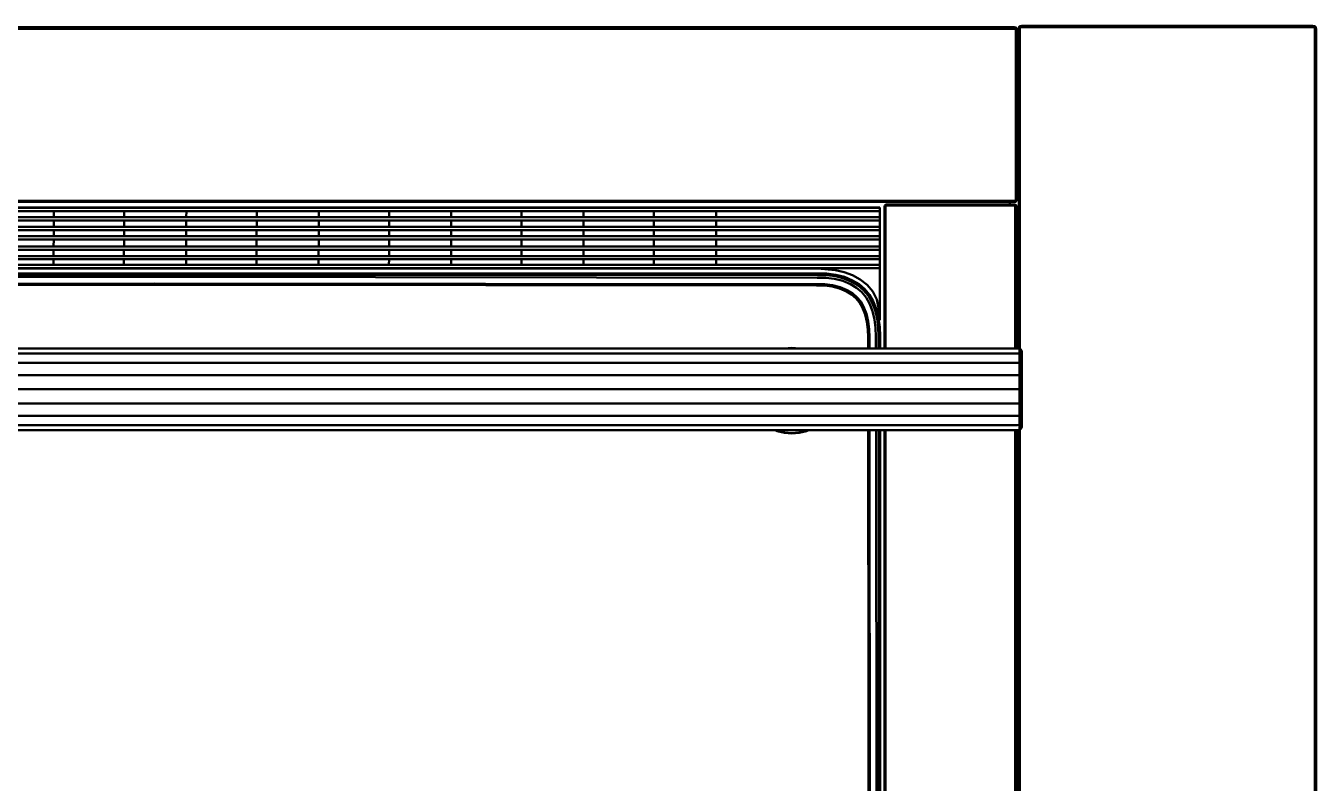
# Model space of a CAD drawing. Header units: millimetres. Extents: x 60499 to 556746, y 248297 to 497145.
# Drawn here: x 171150 to 199703, y 344409 to 361165 of the extents above; entities that cross this region are included whole.
import ezdxf

# ---------------------------------------------------------------- set-up
doc = ezdxf.new("R2010")
doc.units = ezdxf.units.MM
doc.layers.add('Visible (ANSI)', color=7, linetype='Continuous', lineweight=50)

msp = doc.modelspace()

# ---------------------------------------------------------------- linework, layer by layer
at = {"layer": 'Visible (ANSI)'}
for p, q in [((193058, 361124), (193058, 361117)), ((193058, 361095), (193058, 361117)), ((193058, 361117), (193082, 361095)), ((193058, 361095), (193082, 361082)), ((193082, 361100), (193082, 361095)), ((193082, 361082), (193082, 361095)), ((193129, 361132), (193122, 361132)), ((193129, 361132), (193151, 361157)), ((193129, 361132), (193151, 361132)), ((193151, 361157), (193146, 361157)), ((193151, 361132), (193164, 361157)), ((193164, 361157), (193151, 361157)), ((199670, 361157), (199670, 361149)), ((199694, 361128), (199670, 361149)), ((199670, 361149), (199670, 361128)), ((199694, 361114), (199670, 361128)), ((199694, 361132), (199694, 361128)), ((199694, 361128), (199694, 361114)), ((193090, 359947), (193114, 359947)), ((154963, 357292), (193053, 357292)), ((154977, 357267), (193040, 357267)), ((190157, 357190), (190150, 357190)), ((190157, 357190), (190179, 357215)), ((190157, 357190), (190179, 357190)), ((190179, 357215), (190192, 357215)), ((190192, 357215), (190179, 357190)), ((192927, 357259), (192927, 357223)), ((193053, 357292), (193040, 357267)), ((193040, 357267), (193053, 357267)), ((193045, 357208), (193045, 357215)), ((193070, 357186), (193045, 357208)), ((193045, 357208), (193045, 357186)), ((193053, 357292), (193075, 357292)), ((193075, 357292), (193053, 357267)), ((193053, 357267), (193058, 357267)), ((193070, 357190), (193070, 357186)), ((193082, 357292), (193075, 357292)), ((157971, 357138), (190046, 357138)), ((157971, 357064), (190046, 357064)), ((157971, 356932), (190046, 356932)), ((171770, 357064), (171770, 356932)), ((171771, 357142), (171771, 357138)), ((173329, 357142), (171771, 357142)), ((173327, 356932), (173328, 357064)), ((174703, 357064), (174702, 356932)), ((176261, 357142), (174703, 357142)), ((176260, 356932), (176261, 357064)), ((177635, 357064), (177634, 356932)), ((177635, 357142), (177635, 357138)), ((179193, 357142), (177635, 357142)), ((179192, 356932), (179193, 357064)), ((180560, 357142), (180560, 357138)), ((182118, 357142), (180560, 357142)), ((180560, 357064), (180560, 356932)), ((182118, 356932), (182118, 357064)), ((183493, 357142), (183493, 357138)), ((185050, 357142), (183493, 357142)), ((183493, 357064), (183493, 356932)), ((185050, 356932), (185050, 357064)), ((186425, 357142), (186425, 357138)), ((190049, 357142), (186425, 357142)), ((186425, 357064), (186425, 356932)), ((190046, 357064), (190046, 357138)), ((190046, 356859), (190046, 356932)), ((190049, 354656), (190049, 357142)), ((193070, 357172), (193045, 357186)), ((193045, 357186), (193045, 354026)), ((193070, 357186), (193070, 357172)), ((193070, 357172), (193070, 354026)), ((157971, 356859), (190046, 356859)), ((157971, 356720), (190046, 356720)), ((157971, 356646), (190046, 356646)), ((171768, 356646), (171767, 356511)), ((171769, 356859), (171768, 356720)), ((173325, 356511), (173326, 356646)), ((173326, 356720), (173327, 356859)), ((174700, 356646), (174700, 356511)), ((174702, 356859), (174701, 356720)), ((176257, 356511), (176258, 356646)), ((176259, 356720), (176259, 356859)), ((177633, 356646), (177632, 356511)), ((177634, 356859), (177633, 356720)), ((179190, 356511), (179191, 356646)), ((179191, 356720), (179192, 356859)), ((180560, 356859), (180560, 356720)), ((180560, 356646), (180560, 356511)), ((182118, 356720), (182118, 356859)), ((182118, 356511), (182118, 356646)), ((183493, 356859), (183493, 356720)), ((183493, 356646), (183493, 356511)), ((185050, 356720), (185050, 356859)), ((185050, 356511), (185050, 356646)), ((186425, 356859), (186425, 356720)), ((186425, 356646), (186425, 356511)), ((190046, 356646), (190046, 356720)), ((157971, 356511), (190046, 356511)), ((157971, 356438), (190046, 356438)), ((171767, 356438), (171766, 356285)), ((173324, 356285), (173325, 356438)), ((174699, 356438), (174698, 356285)), ((176256, 356285), (176257, 356438)), ((177632, 356438), (177631, 356285)), ((179188, 356285), (179189, 356438)), ((180560, 356438), (180560, 356285)), ((182118, 356285), (182118, 356438)), ((183493, 356438), (183493, 356285)), ((185050, 356285), (185050, 356438)), ((186425, 356438), (186425, 356285)), ((190046, 356438), (190046, 356511)), ((190049, 354656), (190049, 356520)), ((157971, 356285), (190046, 356285)), ((157971, 356212), (190046, 356212)), ((157971, 356072), (190046, 356072)), ((171766, 356212), (171765, 356072)), ((173323, 356072), (173323, 356212)), ((174698, 356212), (174697, 356072)), ((176255, 356072), (176256, 356212)), ((177630, 356212), (177629, 356072)), ((179187, 356072), (179188, 356212)), ((180560, 356212), (180560, 356072)), ((182118, 356072), (182118, 356212)), ((183493, 356212), (183493, 356072)), ((185050, 356072), (185050, 356212)), ((186425, 356212), (186425, 356072)), ((190046, 356212), (190046, 356285)), ((190046, 355999), (190046, 356072)), ((157971, 355999), (190046, 355999)), ((157971, 355877), (190046, 355877)), ((157971, 355803), (190046, 355803)), ((173321, 355799), (171763, 355799)), ((171764, 355999), (171764, 355877)), ((173321, 355877), (173322, 355999)), ((173321, 355799), (173321, 355803)), ((174697, 355999), (174696, 355877)), ((176253, 355799), (174696, 355799)), ((176254, 355877), (176255, 355999)), ((177629, 355999), (177628, 355877)), ((179186, 355799), (177628, 355799)), ((179186, 355877), (179187, 355999)), ((180560, 355999), (180560, 355877)), ((182118, 355799), (180560, 355799)), ((182118, 355877), (182118, 355999)), ((183493, 355999), (183493, 355877)), ((185050, 355799), (183493, 355799)), ((185050, 355877), (185050, 355999)), ((186425, 355999), (186425, 355877)), ((190046, 355803), (190046, 355877)), ((190049, 354656), (190049, 354656)), ((190058, 354299), (190049, 354455)), ((193137, 353912), (193137, 354020)), ((193137, 353708), (193137, 353912)), ((193168, 352245), (193168, 354001)), ((193187, 352276), (193187, 353971)), ((193137, 353435), (193137, 353708)), ((193137, 353123), (193137, 353435)), ((193137, 353123), (155259, 353123)), ((193137, 352812), (193137, 353123)), ((193137, 352538), (193137, 352812)), ((193137, 352335), (193137, 352538)), ((193137, 352227), (193137, 352335)), ((189821, 334302), (189803, 352220)), ((189824, 334299), (189806, 352220)), ((189810, 352220), (189827, 334296)), ((189988, 334134), (189963, 352220)), ((190022, 352220), (190032, 334091)), ((190058, 352220), (190058, 334065)), ((190150, 333828), (190150, 352220)), ((190174, 333815), (190174, 352220)), ((193122, 328689), (193122, 352224)), ((193146, 328676), (193146, 352232))]:
    msp.add_line(p, q, dxfattribs=at)
at = {"layer": 'Visible (ANSI)', "flags": 128}
for points in [[(193090, 359947), (193090, 361059), (193082, 361100), (193058, 361124), (193017, 361132), (174008, 361132), (154999, 361132), (154959, 361124)], [(154959, 361117), (154999, 361124), (174008, 361124), (193017, 361124), (193058, 361117)], [(154959, 361095), (154999, 361100), (174008, 361100), (193017, 361100), (193058, 361095)], [(193053, 357292), (193058, 357332), (193058, 361059), (193058, 361095)], [(193075, 357292), (193082, 357332), (193082, 361059), (193082, 361082)], [(199629, 361165), (193187, 361165), (193146, 361157), (193122, 361132), (193114, 361092), (193114, 359947)], [(193122, 354022), (193122, 361092), (193129, 361132)], [(193146, 354014), (193146, 361092), (193151, 361132)], [(199670, 361128), (199629, 361132), (193187, 361132), (193151, 361132)], [(199670, 361149), (199629, 361157), (193187, 361157), (193164, 361157)], [(199683, 328659), (199694, 328671), (199703, 328712), (199703, 361092), (199694, 361132), (199670, 361157), (199629, 361165)], [(199670, 361128), (199670, 361092), (199670, 328712), (199666, 328671)], [(199694, 361114), (199694, 361092), (199694, 328712), (199687, 328671)], [(190150, 354026), (190150, 357150), (190157, 357190)], [(190174, 354026), (190174, 357150), (190179, 357190)], [(190179, 357190), (190215, 357190), (193005, 357190), (193045, 357186)], [(190192, 357215), (190215, 357215), (193005, 357215), (193045, 357208)], [(170396, 357138), (170396, 357142), (171771, 357142)], [(173329, 357138), (173329, 357142), (174703, 357142), (174703, 357138)], [(176261, 357138), (176261, 357142), (177635, 357142)], [(179193, 357138), (179193, 357142), (180560, 357142)], [(182118, 357138), (182118, 357142), (183493, 357142)], [(185050, 357138), (185050, 357142), (186425, 357142)], [(171763, 355803), (171763, 355799), (170389, 355799), (170389, 355803)], [(174696, 355803), (174696, 355799), (173321, 355799)], [(177628, 355803), (177628, 355799), (176253, 355799), (176253, 355803)], [(180560, 355803), (180560, 355799), (179186, 355799), (179186, 355803)], [(183493, 355803), (183493, 355799), (182118, 355799), (182118, 355803)], [(186425, 355803), (186425, 355799), (185050, 355799), (185050, 355803)], [(190049, 354656), (190025, 354888), (189978, 355113), (189892, 355284), (189764, 355431), (189615, 355554), (189441, 355645), (189259, 355718), (189067, 355760), (188670, 355799), (186425, 355799)], [(159347, 355687), (174008, 355687), (188670, 355687), (188875, 355684), (189076, 355658), (189264, 355611), (189441, 355533), (189588, 355448), (189715, 355339), (189822, 355213), (189903, 355070), (189975, 354888), (190020, 354697), (190047, 354499), (190058, 354299), (190058, 354026)], [(159350, 355650), (174008, 355659), (188666, 355650), (188867, 355648), (189065, 355623), (189250, 355577), (189423, 355500), (189566, 355418), (189689, 355313), (189793, 355191), (189871, 355053), (189941, 354874), (189985, 354687), (190011, 354492), (190021, 354296), (190021, 354026)], [(189961, 354026), (189960, 354290), (189951, 354480), (189926, 354669), (189885, 354850), (189817, 355024), (189744, 355155), (189646, 355270), (189529, 355370), (189395, 355447), (189226, 355520), (189047, 355564), (188855, 355588), (188660, 355590), (174008, 355612), (159356, 355590)], [(189821, 354026), (189821, 354276), (189811, 354452), (189788, 354626), (189750, 354794), (189687, 354954), (189624, 355066), (189540, 355165), (189440, 355250), (189325, 355316), (189169, 355384), (189003, 355426), (188827, 355448), (188646, 355450), (174008, 355465), (159370, 355450)], [(159371, 355438), (174008, 355453), (188645, 355438), (188824, 355436), (189000, 355414), (189165, 355373), (189319, 355306), (189433, 355240), (189531, 355156), (189614, 355059), (189676, 354949), (189738, 354789), (189777, 354622), (189799, 354449), (189809, 354275), (189809, 354026)], [(189805, 354026), (189804, 354274), (189795, 354449), (189773, 354621), (189735, 354788), (189673, 354947), (189611, 355057), (189528, 355153), (189431, 355237), (189317, 355302), (189163, 355369), (188999, 355410), (188823, 355432), (188645, 355434), (174008, 355449), (159372, 355434)], [(189801, 354026), (189800, 354274), (189791, 354448), (189769, 354620), (189731, 354786), (189669, 354945), (189607, 355054), (189525, 355150), (189428, 355234), (189315, 355298), (189162, 355366), (188997, 355406), (188823, 355428), (188645, 355430), (174008, 355445), (159372, 355430)], [(189789, 354026), (189788, 354273), (189779, 354445), (189757, 354616), (189720, 354781), (189658, 354939), (189598, 355047), (189517, 355142), (189421, 355224), (189310, 355288), (189157, 355354), (188994, 355395), (188820, 355416), (188643, 355418), (174008, 355433), (159373, 355418)], [(193137, 354020), (193093, 354026), (185270, 354026), (180672, 354026), (176074, 354026), (174008, 354026), (171942, 354026), (167344, 354026), (162747, 354026), (155303, 354026), (155259, 354020)], [(155259, 353912), (155303, 353917), (162747, 353917), (167344, 353917), (171942, 353917), (174008, 353917), (176074, 353917), (180672, 353917), (185270, 353917), (193093, 353917), (193137, 353912)], [(188274, 354026), (188266, 354028), (188101, 354042), (187936, 354028), (187928, 354026)], [(188001, 354026), (188101, 354035), (188201, 354026)], [(193137, 352227), (193168, 352245), (193187, 352276), (193193, 352318), (193193, 352415), (193193, 352598), (193193, 352844), (193193, 353123), (193193, 353403), (193193, 353648), (193193, 353831), (193193, 353928), (193187, 353971), (193168, 354001), (193137, 354020)], [(193137, 353708), (193093, 353712), (185270, 353712), (180672, 353712), (176074, 353712), (174008, 353712), (171942, 353712), (167344, 353712), (162747, 353712), (155303, 353712), (155259, 353708)], [(155259, 353435), (155303, 353437), (162747, 353437), (167344, 353437), (171942, 353437), (174008, 353437), (176074, 353437), (180672, 353437), (185270, 353437), (193093, 353437), (193137, 353435)], [(155259, 352812), (155303, 352810), (162747, 352810), (167344, 352810), (171942, 352810), (174008, 352810), (176074, 352810), (180672, 352810), (185270, 352810), (193093, 352810), (193137, 352812)], [(155259, 352538), (155303, 352534), (162747, 352534), (167344, 352534), (171942, 352534), (174008, 352534), (176074, 352534), (180672, 352534), (185270, 352534), (193093, 352534), (193137, 352538)], [(193137, 352335), (193093, 352329), (185270, 352329), (180672, 352329), (176074, 352329), (174008, 352329), (171942, 352329), (167344, 352329), (162747, 352329), (155303, 352329), (155259, 352335)], [(155259, 352227), (155303, 352220), (162747, 352220), (167344, 352220), (171942, 352220), (174008, 352220), (176074, 352220), (180672, 352220), (185270, 352220), (193093, 352220), (193137, 352227)], [(158279, 334190), (174008, 334185), (189738, 334190), (189799, 334226), (189835, 334287), (189822, 352220)], [(158302, 334213), (174008, 334217), (189715, 334213), (189776, 334249), (189812, 334310), (189791, 352220)], [(187732, 352220), (187776, 352200), (187936, 352157), (188101, 352143), (188266, 352157), (188426, 352200), (188470, 352220)], [(188451, 352220), (188423, 352207), (188265, 352165), (188101, 352151), (187937, 352165), (187779, 352207), (187751, 352220)], [(193045, 352220), (193045, 333851), (193041, 333810)], [(193070, 352220), (193070, 333851), (193062, 333810)]]:
    msp.add_lwpolyline(points, dxfattribs=at)

doc.saveas('drawing.dxf')
